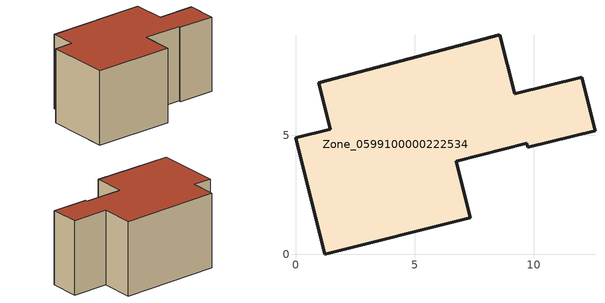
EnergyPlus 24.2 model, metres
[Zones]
Zone_0599100000222534
 floor ground (C_G): 9.2,6.74 12.02,7.45 12.58,5.2 9.76,4.5 9.72,4.66 6.75,3.92 7.35,1.53 1.22,0 0,4.9 1.46,5.26 0.97,7.21 8.58,9.23 z0
 wall outside (C_F): 1.46,5.26 0,4.9 1.22,0 7.35,1.53 6.75,3.92 9.72,4.66 9.76,4.5 12.58,5.2 12.02,7.45 9.2,6.74 8.58,9.23 0.97,7.21 1.46,5.26 z0:5.88
 roof outside (C_R): 8.58,9.23 0.97,7.21 1.46,5.26 0,4.9 1.22,0 7.35,1.53 6.75,3.92 9.72,4.66 9.76,4.5 12.58,5.2 12.02,7.45 9.2,6.74 z5.88
[BUILDING]
Pand.0599100000222534: North Axis=0; Terrain=City; Loads Convergence Tolerance Value=0.04; Temperature Convergence Tolerance Value=0.4; Solar Distribution=FullExterior; Maximum Number of Warmup Days=25; Minimum Number of Warmup Days=1
[Site:Location]
Rotterdam.The.Hague.AP_ZH_NLD Design_Conditions: Latitude=51.96; Longitude=4.45; Time Zone=1; Elevation=-4.5
[SITE:GROUNDTEMPERATURE:BUILDINGSURFACE]
18, 18, 18, 18, 18, 18, 18, 18, 18, 18, 18, 18
[MATERIAL] Thermal Absorptance=0.9; Solar Absorptance=0.7; Visible Absorptance=0.7
Name | Roughness | Thickness | Conductivity | Density | Specific Heat
G.TI.1965-1974 | MediumSmooth | 0.15 | 0.882353 | 540 | 1210
F.TI.1965-1974 | Rough | 0.3 | 0.697674 | 1920 | 840
R.TI.1965-1974 | MediumRough | 0.2 | 0.232558 | 1500 | 1000
[CONSTRUCTION]
C_G: G.TI.1965-1974
C_F: F.TI.1965-1974
C_R: R.TI.1965-1974
[ZONE]
Zone_0599100000222534: Type=1; Multiplier=1; Ceiling Height=Autocalculate; Volume=Autocalculate; Floor Area=autocalculate; Part of Total Floor Area=Yes
[ZONEINFILTRATION:DESIGNFLOWRATE]
Infil_Zone_0599100000222534: Zone or ZoneList or Space or SpaceList=Zone_0599100000222534; Schedule=AlwaysOn; Design Flow Rate Calculation Method=Flow/Area; Flow Rate per Floor Area=0.003; Constant Term Coefficient=1; Temperature Term Coefficient=0; Velocity Term Coefficient=0; Velocity Squared Term Coefficient=0
[HVACTEMPLATE:ZONE:IDEALLOADSAIRSYSTEM]
Zone_0599100000222534: Maximum Heating Supply Air Temperature=50; Minimum Cooling Supply Air Temperature=13; Maximum Heating Supply Air Humidity Ratio=0.0156; Minimum Cooling Supply Air Humidity Ratio=0.0077; Heating Limit=NoLimit; Cooling Limit=NoLimit; Dehumidification Control Type=ConstantSensibleHeatRatio; Cooling Sensible Heat Ratio=0.7; Dehumidification Setpoint=60; Humidification Control Type=None; Humidification Setpoint=30; Outdoor Air Method=None; Outdoor Air Flow Rate per Person=0.00944; Outdoor Air Flow Rate per Zone Floor Area=0; Outdoor Air Flow Rate per Zone=0; Demand Controlled Ventilation Type=None; Outdoor Air Economizer Type=NoEconomizer; Heat Recovery Type=None; Sensible Heat Recovery Effectiveness=0.7; Latent Heat Recovery Effectiveness=0.65
[ZONECONTROL:THERMOSTAT]
ThermostatControl_Zone_0599100000222534: Zone or ZoneList=Zone_0599100000222534; Control Type Schedule=DualSetpointControlType; Control 1=Thermostat_Zone_0599100000222534; Temperature Difference Between Cutout And Setpoint=0
[THERMOSTATSETPOINT:DUALSETPOINT]
Thermostat_Zone_0599100000222534: Heating Setpoint Temperature Schedule=HeatingSetpoint_Zone_0599100000222534; Cooling Setpoint Temperature Schedule=CoolingSetpoint_Zone_0599100000222534
[SCHEDULE:COMPACT]
HeatingSetpoint_Zone_0599100000222534: Through: 12/31, For: AllDays, Until: 24:00, 21
CoolingSetpoint_Zone_0599100000222534: Through: 12/31, For: AllDays, Until: 24:00, 24
DualSetpointControlType: Through: 12/31, For: AllDays, Until: 24:00, 4
AlwaysOn: Through: 12/31, For: AllDays, Until: 24:00, 1
